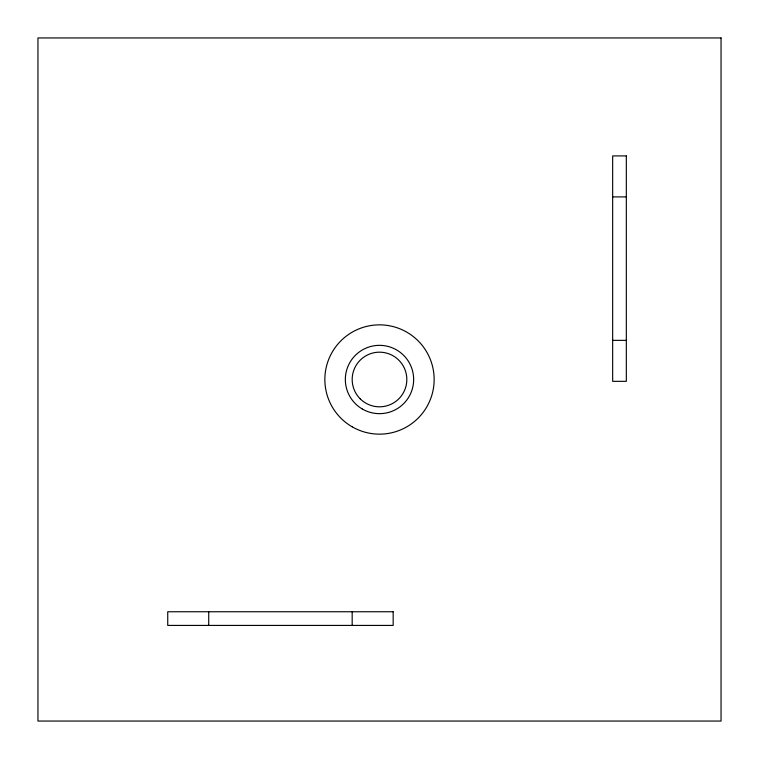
<?xml version="1.0" encoding="UTF-8"?>
<svg xmlns="http://www.w3.org/2000/svg" width="759" height="759" viewBox="0 0 759 759"><rect width="100%" height="100%" fill="white"/><g stroke="black" fill="none" stroke-linecap="round" stroke-linejoin="round"><path stroke-width="1.14" d="M612.665 196.904L626.327 196.904M612.665 340.355L626.327 340.355M352.176 611.754L352.176 625.416M208.725 611.754L208.725 625.416M721.05 37.95L37.95 37.95L37.95 721.05L721.05 721.05L721.05 37.95M626.327 155.918L612.665 155.918L612.665 381.341L626.327 381.341L626.327 155.918M393.162 611.754L167.739 611.754L167.739 625.416L393.162 625.416L393.162 611.754M362.423 409.082A34.155 34.155 0 0 0 413.655 379.5A34.155 34.155 0 0 0 362.423 349.918A34.155 34.155 0 0 0 362.423 409.082M360.183 398.817A27.324 27.324 0 0 0 405.894 386.568A27.324 27.324 0 0 0 372.432 353.106A27.324 27.324 0 0 0 360.183 398.817M352.176 426.824A54.648 54.648 0 0 0 434.148 379.5A54.648 54.648 0 0 0 352.176 332.176A54.648 54.648 0 0 0 352.176 426.824"/></g></svg>
